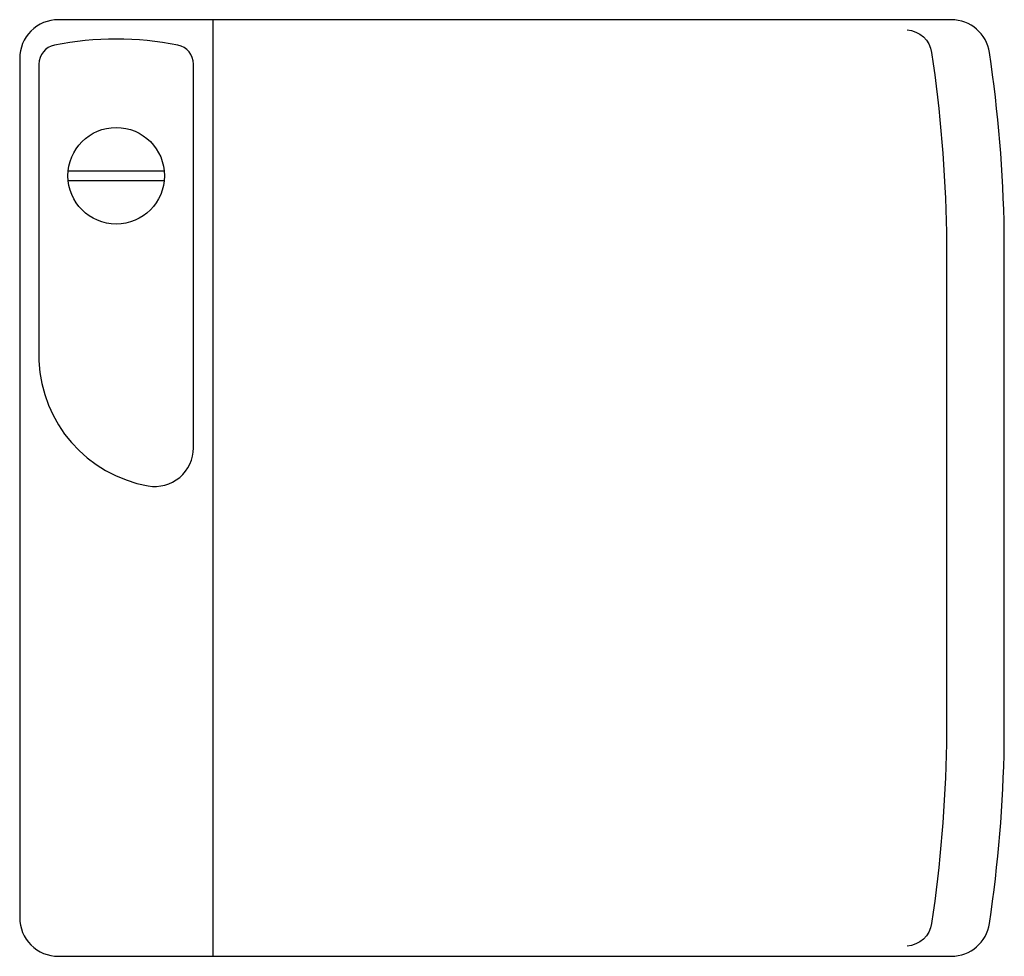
# Model space of a CAD drawing. Header units: millimetres. Extents: x -3046.751 to -3046.241, y 2861.201 to 2861.686.
import ezdxf

# ---------------------------------------------------------------- set-up
doc = ezdxf.new("R2010")
doc.units = ezdxf.units.MM
doc.header["$LTSCALE"] = 10
doc.layers.add('serviço_lavadoras', color=2, linetype='Continuous')

msp = doc.modelspace()

# ---------------------------------------------------------------- linework, layer by layer
at = {"layer": 'serviço_lavadoras'}
msp.add_line((-3046.65112, 2861.68633), (-3046.65112, 2861.20133), dxfattribs=at)
at = {"layer": 'serviço_lavadoras', "color": 1}
for p, q in [((-3046.72599, 2861.60801), (-3046.67624, 2861.60801)), ((-3046.72599, 2861.60301), (-3046.67624, 2861.60301))]:
    msp.add_line(p, q, dxfattribs=at)
at = {"layer": 'serviço_lavadoras'}
msp.add_lwpolyline([(-3046.2488, 2861.66927, 0.371702), (-3046.26858, 2861.68633), (-3046.73112, 2861.68633, 0.414214), (-3046.75112, 2861.66633), (-3046.75112, 2861.22133, 0.414214), (-3046.73112, 2861.20133), (-3046.26858, 2861.20133, 0.371702), (-3046.2488, 2861.2184, 0.032421), (-3046.24112, 2861.31128), (-3046.24112, 2861.57638, 0.032421)], format="xyb", close=True, dxfattribs=at)
at = {"layer": 'serviço_lavadoras', "color": 1}
msp.add_lwpolyline([(-3046.73307, 2861.67315, 0.357658), (-3046.74112, 2861.66334), (-3046.74112, 2861.50969, 0.353851), (-3046.68455, 2861.44495, 0.465687), (-3046.66112, 2861.46465), (-3046.66112, 2861.66334, 0.357658), (-3046.66916, 2861.67315, 0.098755)], format="xyb", close=True, dxfattribs=at)
at = {"layer": 'serviço_lavadoras'}
msp.add_lwpolyline([(-3046.29152, 2861.681, -0.35929), (-3046.2788, 2861.66927, -0.032421), (-3046.27112, 2861.57638), (-3046.27112, 2861.31128, -0.032421), (-3046.2788, 2861.2184, -0.35929), (-3046.29152, 2861.20666)], format="xyb", dxfattribs=at)
at = {"layer": 'serviço_lavadoras', "color": 1}
msp.add_circle((-3046.70112, 2861.60551), 0.025, dxfattribs=at)

doc.saveas('drawing.dxf')
